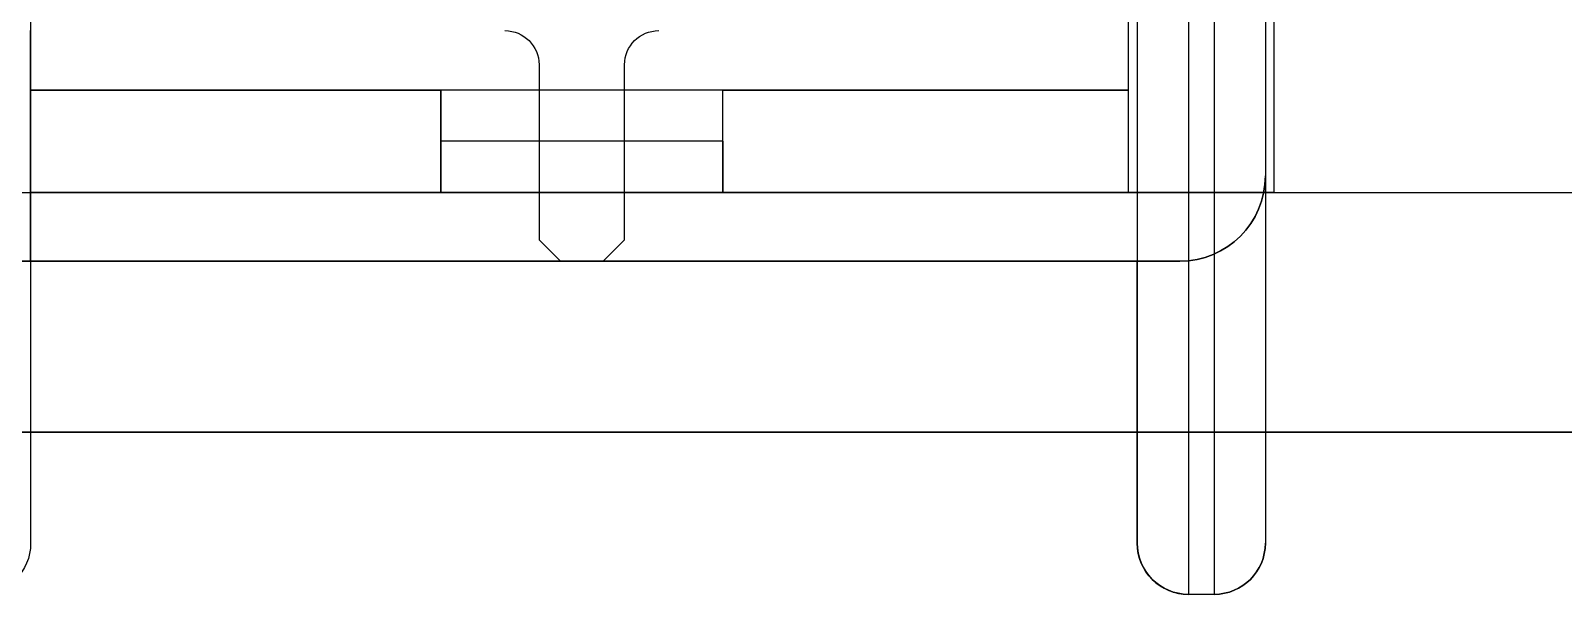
# Model space of a CAD drawing. Header units: inches. Extents: x 0 to 92454, y -34894 to 11.
# Drawn here: x 3.659 to 4.366, y 0 to 0.26 of the extents above; entities that cross this region are included whole.
import ezdxf

# ---------------------------------------------------------------- set-up
doc = ezdxf.new("R2010")
doc.units = ezdxf.units.IN
doc.header["$MEASUREMENT"] = 0

# ---------------------------------------------------------------- blocks, each defined once
blk = doc.blocks.new('2023_07_21_11_46_31_0481')
at = {"color": 7, "extrusion": (1, 0, 0)}
for p, q in [((107.5, 24.905, 87.4), (107.5, 4.705, 87.4)), ((107.5, 24.905, 85.5), (107.5, 4.705, 85.5)), ((107.4, 23.6, 124.1), (107.4, 4.9, 124.1)), ((107.4, 23.6, 88.2), (107.4, 0.6, 88.2)), ((92.95, 12.905, 94.9), (92.95, 5.905, 94.9)), ((105.8, 4.705, 87.4), (105.8, 12.905, 87.4)), ((105.8, 5.905, 94.9), (105.8, 12.905, 94.9)), ((92.95, 3.9, 119.7), (92.95, 6.6, 119.7)), ((99.9, 4.15, 102.1), (99.9, 6.2, 102.1)), ((99.9, 6.2, 102.1), (99.9, 6.2, 119.7)), ((99.9, 4.15, 119.7), (99.9, 6.2, 119.7)), ((92.95, 5.905, 97.3), (92.95, 4.705, 97.3)), ((92.95, 5.905, 94.9), (92.95, 5.905, 97.3)), ((101.05, 4.705, 97.3), (101.05, 5.905, 97.3)), ((101.05, 5.905, 99.7), (101.05, 5.905, 97.3)), ((101.05, 5.305, 99.7), (101.05, 5.905, 99.7)), ((105.8, 5.905, 97.3), (105.8, 5.905, 94.9)), ((105.8, 4.705, 97.3), (105.8, 5.905, 97.3)), ((107.4, 4.9, 124.1), (107.4, 4.9, 119.7)), ((107.4, 4.9, 119.7), (107.4, 0.6, 119.7)), ((92.95, 4.705, 88.2), (92.95, 0.6, 88.2)), ((92.95, 4.705, 97.3), (92.95, 4.705, 88.2)), ((101.05, 4.705, 97.3), (101.05, 4.705, 99.1)), ((105.8, 4.705, 87.4), (105.8, 4.705, 97.3)), ((107.5, 4.705, 87.4), (107.5, 4.705, 85.5)), ((99.9, 4.15, 102.1), (99.9, 4.15, 119.7)), ((92.95, 3.9, 119.7), (92.95, 0.6, 119.7)), ((92.95, 0.6, 88.2), (92.95, 0.6, 119.7)), ((107.4, 0.6, 88.2), (107.4, 0.6, 119.7))]:
    blk.add_line(p, q, dxfattribs=at)
at = {"color": 7}
for p, q in [((107.5, 24.905, 87.4), (107.5, 4.705, 87.4)), ((107.5, 24.905, 85.5), (107.5, 4.705, 85.5)), ((106.8, 24.517, 87.6), (106.8, 0, 87.6)), ((107.4, 23.6, 88.2), (107.4, 0.6, 88.2)), ((107.4, 23.6, 124.1), (107.4, 4.9, 124.1)), ((105.9, 23.15, 88.2), (105.9, 0.6, 88.2)), ((106.5, 23.15, 87.6), (106.5, 0, 87.6)), ((92.95, 12.905, 94.9), (92.95, 5.905, 94.9)), ((105.8, 5.905, 94.9), (105.8, 12.905, 94.9)), ((98.9, 6.2, 102.1), (98.9, 6.2, 119.7)), ((99.9, 6.2, 102.1), (99.9, 6.2, 119.7)), ((92.95, 5.905, 97.3), (92.95, 4.705, 97.3)), ((92.95, 5.905, 97.3), (97.75, 5.905, 97.3)), ((105.8, 5.905, 94.9), (92.95, 5.905, 94.9)), ((97.75, 4.705, 97.3), (97.75, 5.905, 97.3)), ((101.05, 5.905, 99.7), (97.75, 5.905, 99.7)), ((97.75, 5.905, 99.7), (97.75, 5.305, 99.7)), ((101.05, 5.905, 97.3), (105.8, 5.905, 97.3)), ((101.05, 4.705, 97.3), (101.05, 5.905, 97.3)), ((101.05, 5.305, 99.7), (101.05, 5.905, 99.7)), ((105.8, 4.705, 97.3), (105.8, 5.905, 97.3)), ((101.05, 5.305, 99.7), (97.75, 5.305, 99.7)), ((101.05, 5.305, 99.7), (97.75, 5.305, 99.7)), ((107.4, 4.9, 119.7), (107.4, 0.6, 119.7)), ((107.4, 4.9, 124.1), (107.4, 4.9, 119.7)), ((92.95, 4.705, 88.2), (92.95, 0.6, 88.2)), ((97.75, 4.705, 97.3), (92.95, 4.705, 97.3)), ((101.05, 4.705, 99.1), (97.75, 4.705, 99.1)), ((105.8, 4.705, 97.3), (101.05, 4.705, 97.3)), ((107.5, 4.705, 87.4), (105.8, 4.705, 87.4)), ((107.5, 4.705, 85.5), (126.25, 4.705, 85.5)), ((106.4, 3.9, 124.1), (63.6, 3.9, 124.1)), ((91.45, 3.9, 119.7), (92.95, 3.9, 119.7)), ((92.95, 3.9, 119.7), (92.95, 0.6, 119.7)), ((105.9, 3.9, 119.7), (106.4, 3.9, 119.7)), ((105.9, 0.6, 119.7), (105.9, 3.9, 119.7)), ((106.4, 3.9, 124.1), (106.4, 3.9, 119.7)), ((124.95, 1.9, 2), (45.05, 1.9, 2)), ((92.95, 0.6, 88.2), (92.95, 0.6, 119.7)), ((105.9, 0.6, 88.2), (105.9, 0.6, 119.7)), ((107.4, 0.6, 88.2), (107.4, 0.6, 119.7)), ((106.5, 0, 87.6), (106.5, 0, 119.7)), ((106.8, 0, 119.7), (106.5, 0, 119.7)), ((106.8, 0, 87.6), (106.8, 0, 119.7))]:
    blk.add_line(p, q, dxfattribs=at)
at = {"color": 7, "extrusion": (0, 0, -1)}
for p, q in [((106.8, 24.517, 87.6), (106.8, 0, 87.6)), ((106.5, 23.15, 87.6), (106.5, 0, 87.6)), ((92.95, 3.9, 119.7), (92.95, 6.6, 119.7)), ((105.9, 6.6, 119.7), (105.9, 3.9, 119.7)), ((98.9, 6.2, 102.1), (98.9, 4.15, 102.1)), ((98.9, 6.2, 119.7), (98.9, 4.15, 119.7)), ((99.9, 4.15, 102.1), (99.9, 6.2, 102.1)), ((99.9, 4.15, 119.7), (99.9, 6.2, 119.7)), ((45.05, 4.705, 83.5), (124.95, 4.705, 83.5)), ((98.9, 4.15, 102.1), (99.15, 3.9, 102.1)), ((98.9, 4.15, 119.7), (99.15, 3.9, 119.7)), ((99.65, 3.9, 102.1), (99.9, 4.15, 102.1)), ((99.65, 3.9, 119.7), (99.9, 4.15, 119.7)), ((92.95, 3.9, 119.7), (99.15, 3.9, 119.7)), ((99.15, 3.9, 102.1), (99.65, 3.9, 102.1)), ((99.65, 3.9, 119.7), (105.9, 3.9, 119.7)), ((13.5, 1.9), (156.5, 1.9)), ((106.8, 0, 87.6), (106.5, 0, 87.6))]:
    blk.add_line(p, q, dxfattribs=at)
at = {"color": 7, "extrusion": (-1, 0, 0)}
for p, q in [((105.9, 23.15, 88.2), (105.9, 0.6, 88.2)), ((105.9, 6.6, 119.7), (105.9, 3.9, 119.7)), ((98.9, 6.2, 102.1), (98.9, 4.15, 102.1)), ((98.9, 6.2, 119.7), (98.9, 4.15, 119.7)), ((98.9, 6.2, 102.1), (98.9, 6.2, 119.7)), ((97.75, 5.905, 99.7), (97.75, 5.305, 99.7)), ((97.75, 5.905, 97.3), (97.75, 5.905, 99.7)), ((97.75, 4.705, 97.3), (97.75, 5.905, 97.3)), ((97.75, 4.705, 99.1), (97.75, 4.705, 97.3)), ((98.9, 4.15, 102.1), (98.9, 4.15, 119.7)), ((105.9, 0.6, 119.7), (105.9, 3.9, 119.7)), ((105.9, 0.6, 88.2), (105.9, 0.6, 119.7))]:
    blk.add_line(p, q, dxfattribs=at)
at = {"color": 7, "extrusion": (0, 1, 0)}
for p, q in [((92.95, 5.905, 94.9), (92.95, 5.905, 97.3)), ((92.95, 5.905, 97.3), (97.75, 5.905, 97.3)), ((105.8, 5.905, 94.9), (92.95, 5.905, 94.9)), ((97.75, 5.905, 97.3), (97.75, 5.905, 99.7)), ((101.05, 5.905, 99.7), (97.75, 5.905, 99.7)), ((101.05, 5.905, 99.7), (101.05, 5.905, 97.3)), ((101.05, 5.905, 97.3), (105.8, 5.905, 97.3)), ((105.8, 5.905, 97.3), (105.8, 5.905, 94.9))]:
    blk.add_line(p, q, dxfattribs=at)
at = {"color": 7, "extrusion": (0, -1, 0)}
for p, q in [((45.05, 4.705, 83.5), (124.95, 4.705, 83.5)), ((97.75, 4.705, 97.3), (92.95, 4.705, 97.3)), ((92.95, 4.705, 97.3), (92.95, 4.705, 88.2)), ((101.05, 4.705, 99.1), (97.75, 4.705, 99.1)), ((97.75, 4.705, 99.1), (97.75, 4.705, 97.3)), ((105.8, 4.705, 97.3), (101.05, 4.705, 97.3)), ((101.05, 4.705, 97.3), (101.05, 4.705, 99.1)), ((107.5, 4.705, 87.4), (105.8, 4.705, 87.4)), ((105.8, 4.705, 87.4), (105.8, 4.705, 97.3)), ((107.5, 4.705, 85.5), (126.25, 4.705, 85.5)), ((107.5, 4.705, 87.4), (107.5, 4.705, 85.5)), ((106.4, 3.9, 124.1), (63.6, 3.9, 124.1)), ((91.45, 3.9, 119.7), (92.95, 3.9, 119.7)), ((92.95, 3.9, 119.7), (99.15, 3.9, 119.7)), ((99.15, 3.9, 102.1), (99.15, 3.9, 119.7)), ((99.15, 3.9, 102.1), (99.65, 3.9, 102.1)), ((99.65, 3.9, 102.1), (99.65, 3.9, 119.7)), ((99.65, 3.9, 119.7), (105.9, 3.9, 119.7)), ((105.9, 3.9, 119.7), (106.4, 3.9, 119.7)), ((106.4, 3.9, 124.1), (106.4, 3.9, 119.7)), ((13.5, 1.9), (156.5, 1.9)), ((124.95, 1.9, 2), (45.05, 1.9, 2)), ((106.8, 0, 119.7), (106.5, 0, 119.7)), ((106.5, 0, 87.6), (106.5, 0, 119.7)), ((106.8, 0, 87.6), (106.8, 0, 119.7)), ((106.8, 0, 87.6), (106.5, 0, 87.6))]:
    blk.add_line(p, q, dxfattribs=at)
at = {"color": 7, "extrusion": (-0.707107, -0.707107, 0)}
for p, q in [((98.9, 4.15, 102.1), (99.15, 3.9, 102.1)), ((98.9, 4.15, 119.7), (99.15, 3.9, 119.7)), ((98.9, 4.15, 102.1), (98.9, 4.15, 119.7)), ((99.15, 3.9, 102.1), (99.15, 3.9, 119.7))]:
    blk.add_line(p, q, dxfattribs=at)
at = {"color": 7, "extrusion": (0.707107, -0.707107, 0)}
for p, q in [((99.65, 3.9, 102.1), (99.9, 4.15, 102.1)), ((99.65, 3.9, 119.7), (99.9, 4.15, 119.7)), ((99.9, 4.15, 102.1), (99.9, 4.15, 119.7)), ((99.65, 3.9, 102.1), (99.65, 3.9, 119.7))]:
    blk.add_line(p, q, dxfattribs=at)
at = {"color": 7, "extrusion": (0, 0, -1)}
for centre, radius, start, end in [((-98.5, 6.2, -102.1), 0.4, 90, 180), ((-98.5, 6.2, -102.1), 0.4, 90, 180), ((-98.5, 6.2, -119.7), 0.4, 90, 180), ((-98.5, 6.2, -119.7), 0.4, 90, 180), ((-100.3, 6.2, -102.1), 0.4, 0, 90), ((-100.3, 6.2, -102.1), 0.4, 0, 90), ((-100.3, 6.2, -119.7), 0.4, 0, 90), ((-100.3, 6.2, -119.7), 0.4, 0, 90), ((-106.4, 4.9, -124.1), 1, 180, 270), ((-92.35, 0.6, -119.7), 0.6, 180, 270), ((-106.5, 0.6, -119.7), 0.6, 270, 0), ((-106.8, 0.6, -119.7), 0.6, 180, 270)]:
    blk.add_arc(centre, radius, start, end, dxfattribs=at)
at = {"color": 7, "extrusion": (-1, 0, 0)}
for centre in [(-5.305, 99.1, -97.75), (-5.305, 99.1, -101.05)]:
    blk.add_arc(centre, 0.6, 0, 90, dxfattribs=at)
at = {"color": 7, "extrusion": (1, 0, 0)}
for centre in [(5.305, 99.1, 97.75), (5.305, 99.1, 101.05)]:
    blk.add_arc(centre, 0.6, 90, 180, dxfattribs=at)
at = {"color": 7}
for centre, radius, start, end in [((106.4, 4.9, 119.7), 1, 270, 0), ((106.4, 4.9, 119.7), 1, 270, 0), ((106.4, 4.9, 124.1), 1, 270, 0), ((106.5, 0.6, 119.7), 0.6, 180, 270), ((106.8, 0.6, 119.7), 0.6, 270, 0)]:
    blk.add_arc(centre, radius, start, end, dxfattribs=at)
at = {"color": 7, "extrusion": (8.27181e-25, -0.707107, 0.707107)}
blk.add_ellipse((106.5, 0.6, 88.2), major_axis=(0, 0.6, 0.6), ratio=0.707107, start_param=1.570796, end_param=3.141593, dxfattribs=at)
blk.add_ellipse((106.5, 0.6, 88.2), major_axis=(0, 0.6, 0.6), ratio=0.707107, start_param=1.570796, end_param=3.141593, dxfattribs=at)
at = {"color": 7, "extrusion": (0, -0.707107, 0.707107)}
blk.add_ellipse((106.8, 0.6, 88.2), major_axis=(0, -0.6, -0.6), ratio=0.707107, start_param=0, end_param=1.570796, dxfattribs=at)
blk.add_ellipse((106.8, 0.6, 88.2), major_axis=(0, -0.6, -0.6), ratio=0.707107, start_param=0, end_param=1.570796, dxfattribs=at)

msp = doc.modelspace()

# ---------------------------------------------------------------- block references
at = {"xscale": 0.03937007874015748, "yscale": 0.03937007874015748, "zscale": 0.03937007874015748}
msp.add_blockref('2023_07_21_11_46_31_0481', (0, 0), dxfattribs=at)
msp.add_blockref('2023_07_21_11_46_31_0481', (0, 0), dxfattribs=at)

doc.saveas('drawing.dxf')
